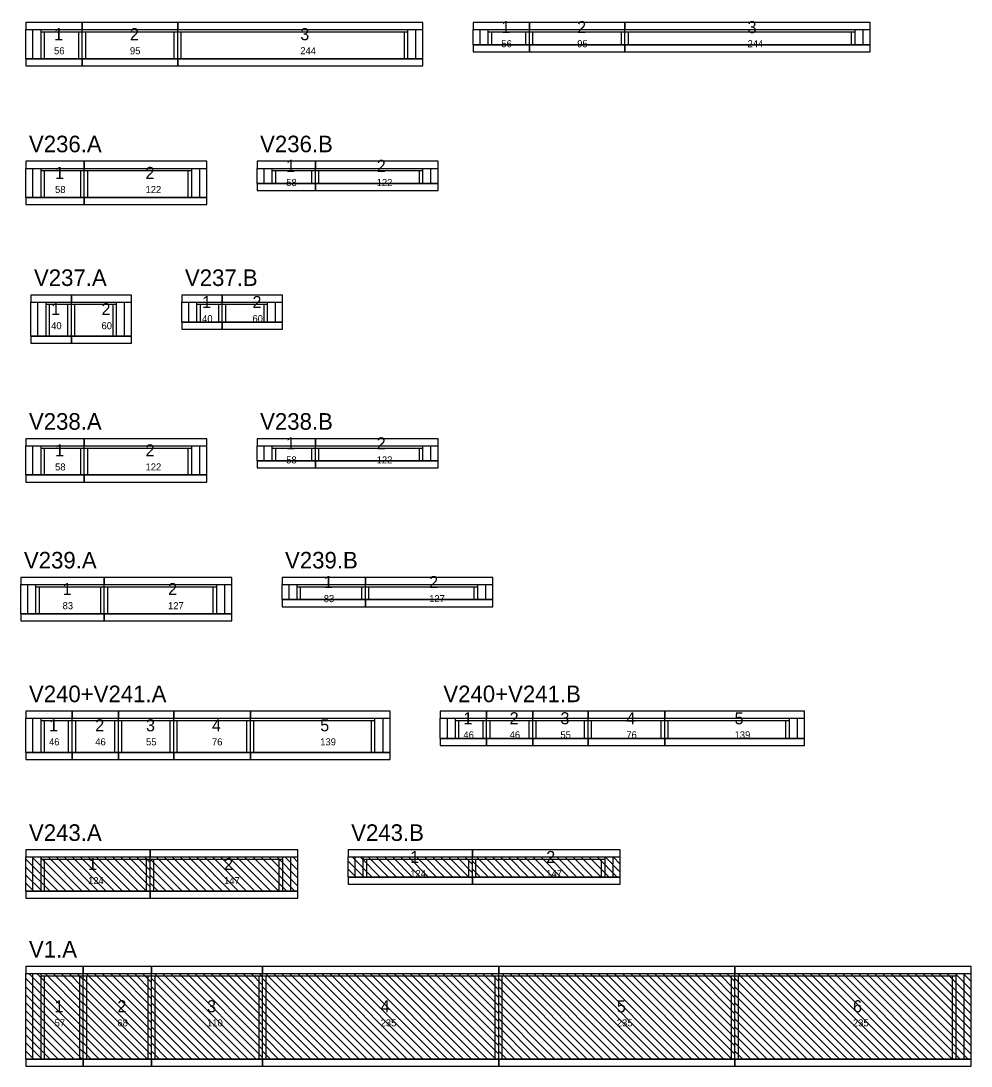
# Model space of a CAD drawing. Header units: metres. Extents: x -10 to 74425, y -2037 to 26.
# Drawn here: x 30900 to 31845, y -2024 to -984 of the extents above; entities that cross this region are included whole.
import ezdxf

# ---------------------------------------------------------------- set-up
doc = ezdxf.new("R2010")
doc.units = ezdxf.units.M
doc.layers.add('VIGAS', color=7, linetype='Continuous')

msp = doc.modelspace()

# ---------------------------------------------------------------- linework, layer by layer
at = {"layer": 'VIGAS'}
for p, q in [((30905, -993), (30961, -993)), ((30905, -1022), (30905, -993)), ((30912, -1022), (30912, -993)), ((30920, -1022), (30920, -993)), ((30920, -995.2), (30961, -995.2)), ((30923.5, -1022), (30923.5, -995.2)), ((30957.5, -1022), (30957.5, -995.2)), ((30961, -1022), (30961, -993)), ((30961, -1022), (30961, -993)), ((30961, -993), (31056, -993)), ((30961, -1022), (30961, -993)), ((30961, -1022), (30961, -993)), ((30961, -1022), (30961, -993)), ((30961, -995.2), (31056, -995.2)), ((30964.5, -1022), (30964.5, -995.2)), ((31052.5, -1022), (31052.5, -995.2)), ((31056, -1022), (31056, -993)), ((31056, -1022), (31056, -993)), ((31056, -993), (31300, -993)), ((31056, -1022), (31056, -993)), ((31056, -1022), (31056, -993)), ((31056, -1022), (31056, -993)), ((31056, -995.2), (31285, -995.2)), ((31059.5, -1022), (31059.5, -995.2)), ((31281.5, -1022), (31281.5, -995.2)), ((31285, -1022), (31285, -993)), ((31293, -1022), (31293, -993)), ((31300, -1022), (31300, -993)), ((31350, -993), (31406, -993)), ((31350, -1008), (31350, -993)), ((31357, -1008), (31357, -993)), ((31365, -1008), (31365, -993)), ((31365, -995.2), (31406, -995.2)), ((31368.5, -1008), (31368.5, -995.2)), ((31402.5, -1008), (31402.5, -995.2)), ((31406, -1008), (31406, -993)), ((31406, -1008), (31406, -993)), ((31406, -993), (31501, -993)), ((31406, -1008), (31406, -993)), ((31406, -1008), (31406, -993)), ((31406, -1008), (31406, -993)), ((31406, -995.2), (31501, -995.2)), ((31409.5, -1008), (31409.5, -995.2)), ((31497.5, -1008), (31497.5, -995.2)), ((31501, -1008), (31501, -993)), ((31501, -1008), (31501, -993)), ((31501, -993), (31745, -993)), ((31501, -1008), (31501, -993)), ((31501, -1008), (31501, -993)), ((31501, -1008), (31501, -993)), ((31501, -995.2), (31730, -995.2)), ((31504.5, -1008), (31504.5, -995.2)), ((31726.5, -1008), (31726.5, -995.2)), ((31730, -1008), (31730, -993)), ((31738, -1008), (31738, -993)), ((31745, -1008), (31745, -993)), ((31350, -1008), (31406, -1008)), ((31365, -1008), (31368.5, -1008)), ((31402.5, -1008), (31406, -1008)), ((31406, -1008), (31501, -1008)), ((31406, -1008), (31409.5, -1008)), ((31497.5, -1008), (31501, -1008)), ((31501, -1008), (31745, -1008)), ((31501, -1008), (31504.5, -1008)), ((31726.5, -1008), (31730, -1008)), ((30905, -1022), (30961, -1022)), ((30920, -1022), (30923.5, -1022)), ((30957.5, -1022), (30961, -1022)), ((30961, -1022), (31056, -1022)), ((30961, -1022), (30964.5, -1022)), ((31052.5, -1022), (31056, -1022)), ((31056, -1022), (31300, -1022)), ((31056, -1022), (31059.5, -1022)), ((31281.5, -1022), (31285, -1022)), ((30905, -1131), (30963, -1131)), ((30905, -1160), (30905, -1131)), ((30912, -1160), (30912, -1131)), ((30920, -1160), (30920, -1131)), ((30920, -1133.2), (30963, -1133.2)), ((30923.5, -1160), (30923.5, -1133.2)), ((30959.5, -1160), (30959.5, -1133.2)), ((30963, -1160), (30963, -1131)), ((30963, -1160), (30963, -1131)), ((30963, -1131), (31085, -1131)), ((30963, -1160), (30963, -1131)), ((30963, -1160), (30963, -1131)), ((30963, -1160), (30963, -1131)), ((30963, -1133.2), (31070, -1133.2)), ((30966.5, -1160), (30966.5, -1133.2)), ((31066.5, -1160), (31066.5, -1133.2)), ((31070, -1160), (31070, -1131)), ((31078, -1160), (31078, -1131)), ((31085, -1160), (31085, -1131)), ((31135, -1131), (31193, -1131)), ((31135, -1146), (31135, -1131)), ((31142, -1146), (31142, -1131)), ((31150, -1146), (31150, -1131)), ((31150, -1133.2), (31193, -1133.2)), ((31153.5, -1146), (31153.5, -1133.2)), ((31189.5, -1146), (31189.5, -1133.2)), ((31193, -1146), (31193, -1131)), ((31193, -1146), (31193, -1131)), ((31193, -1131), (31315, -1131)), ((31193, -1146), (31193, -1131)), ((31193, -1146), (31193, -1131)), ((31193, -1146), (31193, -1131)), ((31193, -1133.2), (31300, -1133.2)), ((31196.5, -1146), (31196.5, -1133.2)), ((31296.5, -1146), (31296.5, -1133.2)), ((31300, -1146), (31300, -1131)), ((31308, -1146), (31308, -1131)), ((31315, -1146), (31315, -1131)), ((31135, -1146), (31193, -1146)), ((31150, -1146), (31153.5, -1146)), ((31189.5, -1146), (31193, -1146)), ((31193, -1146), (31315, -1146)), ((31193, -1146), (31196.5, -1146)), ((31296.5, -1146), (31300, -1146)), ((30905, -1160), (30963, -1160)), ((30920, -1160), (30923.5, -1160)), ((30959.5, -1160), (30963, -1160)), ((30963, -1160), (31085, -1160)), ((30963, -1160), (30966.5, -1160)), ((31066.5, -1160), (31070, -1160)), ((30910, -1264), (30950.2, -1264)), ((30910, -1298), (30910, -1264)), ((30917, -1298), (30917, -1264)), ((30925, -1298), (30925, -1264)), ((30925, -1266.2), (30950.2, -1266.2)), ((30928.5, -1298), (30928.5, -1266.2)), ((30946.7, -1298), (30946.7, -1266.2)), ((30950.2, -1298), (30950.2, -1264)), ((30950.2, -1298), (30950.2, -1264)), ((30950.2, -1264), (31010.2, -1264)), ((30950.2, -1298), (30950.2, -1264)), ((30950.2, -1298), (30950.2, -1264)), ((30950.2, -1298), (30950.2, -1264)), ((30950.2, -1266.2), (30995.2, -1266.2)), ((30953.7, -1298), (30953.7, -1266.2)), ((30991.7, -1298), (30991.7, -1266.2)), ((30995.2, -1298), (30995.2, -1264)), ((31003.2, -1298), (31003.2, -1264)), ((31010.2, -1298), (31010.2, -1264)), ((31060.2, -1264), (31100.4, -1264)), ((31060.2, -1284), (31060.2, -1264)), ((31067.2, -1284), (31067.2, -1264)), ((31075.2, -1284), (31075.2, -1264)), ((31075.2, -1266.2), (31100.4, -1266.2)), ((31078.7, -1284), (31078.7, -1266.2)), ((31096.9, -1284), (31096.9, -1266.2)), ((31100.4, -1284), (31100.4, -1264)), ((31100.4, -1284), (31100.4, -1264)), ((31100.4, -1264), (31160.4, -1264)), ((31100.4, -1284), (31100.4, -1264)), ((31100.4, -1284), (31100.4, -1264)), ((31100.4, -1284), (31100.4, -1264)), ((31100.4, -1266.2), (31145.4, -1266.2)), ((31103.9, -1284), (31103.9, -1266.2)), ((31141.9, -1284), (31141.9, -1266.2)), ((31145.4, -1284), (31145.4, -1264)), ((31153.4, -1284), (31153.4, -1264)), ((31160.4, -1284), (31160.4, -1264)), ((31060.2, -1284), (31100.4, -1284)), ((31075.2, -1284), (31078.7, -1284)), ((31096.9, -1284), (31100.4, -1284)), ((31100.4, -1284), (31160.4, -1284)), ((31100.4, -1284), (31103.9, -1284)), ((31141.9, -1284), (31145.4, -1284)), ((30910, -1298), (30950.2, -1298)), ((30925, -1298), (30928.5, -1298)), ((30946.7, -1298), (30950.2, -1298)), ((30950.2, -1298), (31010.2, -1298)), ((30950.2, -1298), (30953.7, -1298)), ((30991.7, -1298), (30995.2, -1298)), ((30905, -1407), (30963, -1407)), ((30905, -1436), (30905, -1407)), ((30912, -1436), (30912, -1407)), ((30920, -1436), (30920, -1407)), ((30920, -1409.2), (30963, -1409.2)), ((30923.5, -1436), (30923.5, -1409.2)), ((30959.5, -1436), (30959.5, -1409.2)), ((30963, -1436), (30963, -1407)), ((30963, -1436), (30963, -1407)), ((30963, -1407), (31085, -1407)), ((30963, -1436), (30963, -1407)), ((30963, -1436), (30963, -1407)), ((30963, -1436), (30963, -1407)), ((30963, -1409.2), (31070, -1409.2)), ((30966.5, -1436), (30966.5, -1409.2)), ((31066.5, -1436), (31066.5, -1409.2)), ((31070, -1436), (31070, -1407)), ((31078, -1436), (31078, -1407)), ((31085, -1436), (31085, -1407)), ((31135, -1407), (31193, -1407)), ((31135, -1422), (31135, -1407)), ((31142, -1422), (31142, -1407)), ((31150, -1422), (31150, -1407)), ((31150, -1409.2), (31193, -1409.2)), ((31153.5, -1422), (31153.5, -1409.2)), ((31189.5, -1422), (31189.5, -1409.2)), ((31193, -1422), (31193, -1407)), ((31193, -1422), (31193, -1407)), ((31193, -1407), (31315, -1407)), ((31193, -1422), (31193, -1407)), ((31193, -1422), (31193, -1407)), ((31193, -1422), (31193, -1407)), ((31193, -1409.2), (31300, -1409.2)), ((31196.5, -1422), (31196.5, -1409.2)), ((31296.5, -1422), (31296.5, -1409.2)), ((31300, -1422), (31300, -1407)), ((31308, -1422), (31308, -1407)), ((31315, -1422), (31315, -1407)), ((31135, -1422), (31193, -1422)), ((31150, -1422), (31153.5, -1422)), ((31189.5, -1422), (31193, -1422)), ((31193, -1422), (31315, -1422)), ((31193, -1422), (31196.5, -1422)), ((31296.5, -1422), (31300, -1422)), ((30905, -1436), (30963, -1436)), ((30920, -1436), (30923.5, -1436)), ((30959.5, -1436), (30963, -1436)), ((30963, -1436), (31085, -1436)), ((30963, -1436), (30966.5, -1436)), ((31066.5, -1436), (31070, -1436)), ((30900, -1545), (30983, -1545)), ((30900, -1574), (30900, -1545)), ((30907, -1574), (30907, -1545)), ((30915, -1574), (30915, -1545)), ((30915, -1547.2), (30983, -1547.2)), ((30918.5, -1574), (30918.5, -1547.2)), ((30979.5, -1574), (30979.5, -1547.2)), ((30983, -1574), (30983, -1545)), ((30983, -1574), (30983, -1545)), ((30983, -1545), (31109.8, -1545)), ((30983, -1574), (30983, -1545)), ((30983, -1574), (30983, -1545)), ((30983, -1574), (30983, -1545)), ((30983, -1547.2), (31094.8, -1547.2)), ((30986.5, -1574), (30986.5, -1547.2)), ((31091.3, -1574), (31091.3, -1547.2)), ((31094.8, -1574), (31094.8, -1545)), ((31102.8, -1574), (31102.8, -1545)), ((31109.8, -1574), (31109.8, -1545)), ((31159.8, -1545), (31242.8, -1545)), ((31159.8, -1560), (31159.8, -1545)), ((31166.8, -1560), (31166.8, -1545)), ((31174.8, -1560), (31174.8, -1545)), ((31174.8, -1547.2), (31242.8, -1547.2)), ((31178.3, -1560), (31178.3, -1547.2)), ((31239.3, -1560), (31239.3, -1547.2)), ((31242.8, -1560), (31242.8, -1545)), ((31242.8, -1560), (31242.8, -1545)), ((31242.8, -1545), (31369.6, -1545)), ((31242.8, -1560), (31242.8, -1545)), ((31242.8, -1560), (31242.8, -1545)), ((31242.8, -1560), (31242.8, -1545)), ((31242.8, -1547.2), (31354.6, -1547.2)), ((31246.3, -1560), (31246.3, -1547.2)), ((31351.1, -1560), (31351.1, -1547.2)), ((31354.6, -1560), (31354.6, -1545)), ((31362.6, -1560), (31362.6, -1545)), ((31369.6, -1560), (31369.6, -1545)), ((31159.8, -1560), (31242.8, -1560)), ((31174.8, -1560), (31178.3, -1560)), ((31239.3, -1560), (31242.8, -1560)), ((31242.8, -1560), (31369.6, -1560)), ((31242.8, -1560), (31246.3, -1560)), ((31351.1, -1560), (31354.6, -1560)), ((30900, -1574), (30983, -1574)), ((30915, -1574), (30918.5, -1574)), ((30979.5, -1574), (30983, -1574)), ((30983, -1574), (31109.8, -1574)), ((30983, -1574), (30986.5, -1574)), ((31091.3, -1574), (31094.8, -1574)), ((30905, -1678), (30951, -1678)), ((30905, -1712), (30905, -1678)), ((30912, -1712), (30912, -1678)), ((30920, -1712), (30920, -1678)), ((30920, -1680.2), (30951, -1680.2)), ((30923.5, -1712), (30923.5, -1680.2)), ((30947.5, -1712), (30947.5, -1680.2)), ((30951, -1712), (30951, -1678)), ((30951, -1712), (30951, -1678)), ((30951, -1678), (30997, -1678)), ((30951, -1712), (30951, -1678)), ((30951, -1712), (30951, -1678)), ((30951, -1712), (30951, -1678)), ((30951, -1680.2), (30997, -1680.2)), ((30954.5, -1712), (30954.5, -1680.2)), ((30993.5, -1712), (30993.5, -1680.2)), ((30997, -1712), (30997, -1678)), ((30997, -1712), (30997, -1678)), ((30997, -1678), (31052, -1678)), ((30997, -1712), (30997, -1678)), ((30997, -1712), (30997, -1678)), ((30997, -1712), (30997, -1678)), ((30997, -1680.2), (31052, -1680.2)), ((31000.5, -1712), (31000.5, -1680.2)), ((31048.5, -1712), (31048.5, -1680.2)), ((31052, -1712), (31052, -1678)), ((31052, -1712), (31052, -1678)), ((31052, -1678), (31128.3, -1678)), ((31052, -1712), (31052, -1678)), ((31052, -1712), (31052, -1678)), ((31052, -1712), (31052, -1678)), ((31052, -1680.2), (31128.3, -1680.2)), ((31055.5, -1712), (31055.5, -1680.2)), ((31124.8, -1712), (31124.8, -1680.2)), ((31128.3, -1712), (31128.3, -1678)), ((31128.3, -1712), (31128.3, -1678)), ((31128.3, -1678), (31267.3, -1678)), ((31128.3, -1712), (31128.3, -1678)), ((31128.3, -1712), (31128.3, -1678)), ((31128.3, -1712), (31128.3, -1678)), ((31128.3, -1680.2), (31252.3, -1680.2)), ((31131.8, -1712), (31131.8, -1680.2)), ((31248.8, -1712), (31248.8, -1680.2)), ((31252.3, -1712), (31252.3, -1678)), ((31260.3, -1712), (31260.3, -1678)), ((31267.3, -1712), (31267.3, -1678)), ((31317.3, -1678), (31363.3, -1678)), ((31317.3, -1698), (31317.3, -1678)), ((31324.3, -1698), (31324.3, -1678)), ((31332.3, -1698), (31332.3, -1678)), ((31332.3, -1680.2), (31363.3, -1680.2)), ((31335.8, -1698), (31335.8, -1680.2)), ((31359.8, -1698), (31359.8, -1680.2)), ((31363.3, -1698), (31363.3, -1678)), ((31363.3, -1698), (31363.3, -1678)), ((31363.3, -1678), (31409.3, -1678)), ((31363.3, -1698), (31363.3, -1678)), ((31363.3, -1698), (31363.3, -1678)), ((31363.3, -1698), (31363.3, -1678)), ((31363.3, -1680.2), (31409.3, -1680.2)), ((31366.8, -1698), (31366.8, -1680.2)), ((31405.8, -1698), (31405.8, -1680.2)), ((31409.3, -1698), (31409.3, -1678)), ((31409.3, -1698), (31409.3, -1678)), ((31409.3, -1678), (31464.3, -1678)), ((31409.3, -1698), (31409.3, -1678)), ((31409.3, -1698), (31409.3, -1678)), ((31409.3, -1698), (31409.3, -1678)), ((31409.3, -1680.2), (31464.3, -1680.2)), ((31412.8, -1698), (31412.8, -1680.2)), ((31460.8, -1698), (31460.8, -1680.2)), ((31464.3, -1698), (31464.3, -1678)), ((31464.3, -1698), (31464.3, -1678)), ((31464.3, -1678), (31540.6, -1678)), ((31464.3, -1698), (31464.3, -1678)), ((31464.3, -1698), (31464.3, -1678)), ((31464.3, -1698), (31464.3, -1678)), ((31464.3, -1680.2), (31540.6, -1680.2)), ((31467.8, -1698), (31467.8, -1680.2)), ((31537.1, -1698), (31537.1, -1680.2)), ((31540.6, -1698), (31540.6, -1678)), ((31540.6, -1698), (31540.6, -1678)), ((31540.6, -1678), (31679.6, -1678)), ((31540.6, -1698), (31540.6, -1678)), ((31540.6, -1698), (31540.6, -1678)), ((31540.6, -1698), (31540.6, -1678)), ((31540.6, -1680.2), (31664.6, -1680.2)), ((31544.1, -1698), (31544.1, -1680.2)), ((31661.1, -1698), (31661.1, -1680.2)), ((31664.6, -1698), (31664.6, -1678)), ((31672.6, -1698), (31672.6, -1678)), ((31679.6, -1698), (31679.6, -1678)), ((31317.3, -1698), (31363.3, -1698)), ((31332.3, -1698), (31335.8, -1698)), ((31359.8, -1698), (31363.3, -1698)), ((31363.3, -1698), (31409.3, -1698)), ((31363.3, -1698), (31366.8, -1698)), ((31405.8, -1698), (31409.3, -1698)), ((31409.3, -1698), (31464.3, -1698)), ((31409.3, -1698), (31412.8, -1698)), ((31460.8, -1698), (31464.3, -1698)), ((31464.3, -1698), (31540.6, -1698)), ((31464.3, -1698), (31467.8, -1698)), ((31537.1, -1698), (31540.6, -1698)), ((31540.6, -1698), (31679.6, -1698)), ((31540.6, -1698), (31544.1, -1698)), ((31661.1, -1698), (31664.6, -1698)), ((30905, -1712), (30951, -1712)), ((30920, -1712), (30923.5, -1712)), ((30947.5, -1712), (30951, -1712)), ((30951, -1712), (30997, -1712)), ((30951, -1712), (30954.5, -1712)), ((30993.5, -1712), (30997, -1712)), ((30997, -1712), (31052, -1712)), ((30997, -1712), (31000.5, -1712)), ((31048.5, -1712), (31052, -1712)), ((31052, -1712), (31128.3, -1712)), ((31052, -1712), (31055.5, -1712)), ((31124.8, -1712), (31128.3, -1712)), ((31128.3, -1712), (31267.3, -1712)), ((31128.3, -1712), (31131.8, -1712)), ((31248.8, -1712), (31252.3, -1712)), ((30905, -1816), (31028.6, -1816)), ((30905, -1850), (30905, -1816)), ((30937, -1850), (30905, -1818)), ((30945, -1850), (30911, -1816)), ((30912, -1850), (30912, -1816)), ((30953, -1850), (30919, -1816)), ((30920, -1850), (30920, -1816)), ((30920, -1818.2), (31028.6, -1818.2)), ((30923.5, -1850), (30923.5, -1818.2)), ((30961, -1850), (30927, -1816)), ((30969, -1850), (30935, -1816)), ((30977, -1850), (30943, -1816)), ((30985, -1850), (30951, -1816)), ((30993, -1850), (30959, -1816)), ((31001, -1850), (30967, -1816)), ((31009, -1850), (30975, -1816)), ((31017, -1850), (30983, -1816)), ((31025, -1850), (30991, -1816)), ((31028.6, -1845.6), (30999, -1816)), ((31028.6, -1837.6), (31007, -1816)), ((31028.6, -1829.6), (31015, -1816)), ((31028.6, -1821.6), (31023, -1816)), ((31025.1, -1850), (31025.1, -1818.2)), ((31028.6, -1850), (31028.6, -1816)), ((31028.6, -1850), (31028.6, -1816)), ((31028.6, -1816), (31175.6, -1816)), ((31028.6, -1850), (31028.6, -1816)), ((31028.6, -1850), (31028.6, -1816)), ((31028.6, -1850), (31028.6, -1816)), ((31060.6, -1850), (31028.6, -1818)), ((31028.6, -1818.2), (31160.6, -1818.2)), ((31032.1, -1850), (31032.1, -1818.2)), ((31068.6, -1850), (31034.6, -1816)), ((31076.6, -1850), (31042.6, -1816)), ((31084.6, -1850), (31050.6, -1816)), ((31092.6, -1850), (31058.6, -1816)), ((31100.6, -1850), (31066.6, -1816)), ((31108.6, -1850), (31074.6, -1816)), ((31116.6, -1850), (31082.6, -1816)), ((31124.6, -1850), (31090.6, -1816)), ((31132.6, -1850), (31098.6, -1816)), ((31140.6, -1850), (31106.6, -1816)), ((31148.6, -1850), (31114.6, -1816)), ((31156.6, -1850), (31122.6, -1816)), ((31164.6, -1850), (31130.6, -1816)), ((31172.6, -1850), (31138.6, -1816)), ((31175.6, -1845), (31146.6, -1816)), ((31175.6, -1837), (31154.6, -1816)), ((31157.1, -1850), (31157.1, -1818.2)), ((31160.6, -1850), (31160.6, -1816)), ((31175.6, -1829), (31162.6, -1816)), ((31168.6, -1850), (31168.6, -1816)), ((31175.6, -1821), (31170.6, -1816)), ((31175.6, -1850), (31175.6, -1816)), ((31225.6, -1816), (31349.2, -1816)), ((31225.6, -1836), (31225.6, -1816)), ((31249.6, -1836), (31229.6, -1816)), ((31232.6, -1836), (31232.6, -1816)), ((31257.6, -1836), (31237.6, -1816)), ((31240.6, -1836), (31240.6, -1816)), ((31240.6, -1818.2), (31349.2, -1818.2)), ((31244.1, -1836), (31244.1, -1818.2)), ((31265.6, -1836), (31245.6, -1816)), ((31273.6, -1836), (31253.6, -1816)), ((31281.6, -1836), (31261.6, -1816)), ((31289.6, -1836), (31269.6, -1816)), ((31297.6, -1836), (31277.6, -1816)), ((31305.6, -1836), (31285.6, -1816)), ((31313.6, -1836), (31293.6, -1816)), ((31321.6, -1836), (31301.6, -1816)), ((31329.6, -1836), (31309.6, -1816)), ((31337.6, -1836), (31317.6, -1816)), ((31345.6, -1836), (31325.6, -1816)), ((31349.2, -1831.6), (31333.6, -1816)), ((31349.2, -1823.6), (31341.6, -1816)), ((31345.7, -1836), (31345.7, -1818.2)), ((31349.2, -1836), (31349.2, -1816)), ((31349.2, -1836), (31349.2, -1816)), ((31349.2, -1816), (31496.2, -1816)), ((31349.2, -1836), (31349.2, -1816)), ((31349.2, -1836), (31349.2, -1816)), ((31349.2, -1836), (31349.2, -1816)), ((31349.2, -1818.2), (31481.2, -1818.2)), ((31352.7, -1836), (31352.7, -1818.2)), ((31373.2, -1836), (31353.2, -1816)), ((31381.2, -1836), (31361.2, -1816)), ((31389.2, -1836), (31369.2, -1816)), ((31397.2, -1836), (31377.2, -1816)), ((31405.2, -1836), (31385.2, -1816)), ((31413.2, -1836), (31393.2, -1816)), ((31421.2, -1836), (31401.2, -1816)), ((31429.2, -1836), (31409.2, -1816)), ((31437.2, -1836), (31417.2, -1816)), ((31445.2, -1836), (31425.2, -1816)), ((31453.2, -1836), (31433.2, -1816)), ((31461.2, -1836), (31441.2, -1816)), ((31469.2, -1836), (31449.2, -1816)), ((31477.2, -1836), (31457.2, -1816)), ((31485.2, -1836), (31465.2, -1816)), ((31493.2, -1836), (31473.2, -1816)), ((31477.7, -1836), (31477.7, -1818.2)), ((31481.2, -1836), (31481.2, -1816)), ((31496.2, -1831), (31481.2, -1816)), ((31489.2, -1836), (31489.2, -1816)), ((31496.2, -1823), (31489.2, -1816)), ((31496.2, -1836), (31496.2, -1816)), ((30929, -1850), (30905, -1826)), ((31052.6, -1850), (31028.6, -1826)), ((31241.6, -1836), (31225.6, -1820)), ((31233.6, -1836), (31225.6, -1828)), ((31365.2, -1836), (31349.2, -1820)), ((31357.2, -1836), (31349.2, -1828)), ((30921, -1850), (30905, -1834)), ((31044.6, -1850), (31028.6, -1834)), ((31225.6, -1836), (31349.2, -1836)), ((31225.6, -1836), (31225.6, -1836)), ((31240.6, -1836), (31244.1, -1836)), ((31345.7, -1836), (31349.2, -1836)), ((31349.2, -1836), (31496.2, -1836)), ((31349.2, -1836), (31352.7, -1836)), ((31349.2, -1836), (31349.2, -1836)), ((31477.7, -1836), (31481.2, -1836)), ((30913, -1850), (30905, -1842)), ((30905, -1850), (31028.6, -1850)), ((30905, -1850), (30905, -1850)), ((30920, -1850), (30923.5, -1850)), ((31025.1, -1850), (31028.6, -1850)), ((31036.6, -1850), (31028.6, -1842)), ((31028.6, -1850), (31175.6, -1850)), ((31028.6, -1850), (31032.1, -1850)), ((31028.6, -1850), (31028.6, -1850)), ((31157.1, -1850), (31160.6, -1850)), ((30905, -1932), (30962, -1932)), ((30905, -2017), (30905, -1932)), ((30962, -1986), (30908, -1932)), ((30912, -2017), (30912, -1932)), ((30962, -1978), (30916, -1932)), ((30920, -2017), (30920, -1932)), ((30962, -1970), (30924, -1932)), ((30962, -1962), (30932, -1932)), ((30962, -1954), (30940, -1932)), ((30962, -1946), (30948, -1932)), ((30962, -1938), (30956, -1932)), ((30962, -2017), (30962, -1932)), ((30962, -2017), (30962, -1932)), ((30962, -1932), (31030, -1932)), ((30962, -2017), (30962, -1932)), ((30962, -2017), (30962, -1932)), ((30962, -2017), (30962, -1932)), ((31030, -1997), (30965, -1932)), ((31030, -1989), (30973, -1932)), ((31030, -1981), (30981, -1932)), ((31030, -1973), (30989, -1932)), ((31030, -1965), (30997, -1932)), ((31030, -1957), (31005, -1932)), ((31030, -1949), (31013, -1932)), ((31030, -1941), (31021, -1932)), ((31030, -1933), (31029, -1932)), ((31030, -2017), (31030, -1932)), ((31030, -2017), (31030, -1932)), ((31030, -1932), (31140.4, -1932)), ((31030, -2017), (31030, -1932)), ((31030, -2017), (31030, -1932)), ((31030, -2017), (31030, -1932)), ((31118, -2017), (31033, -1932)), ((31126, -2017), (31041, -1932)), ((31134, -2017), (31049, -1932)), ((31140.4, -2015.4), (31057, -1932)), ((31140.4, -2007.4), (31065, -1932)), ((31140.4, -1999.4), (31073, -1932)), ((31140.4, -1991.4), (31081, -1932)), ((31140.4, -1983.4), (31089, -1932)), ((31140.4, -1975.4), (31097, -1932)), ((31140.4, -1967.4), (31105, -1932)), ((31140.4, -1959.4), (31113, -1932)), ((31140.4, -1951.4), (31121, -1932)), ((31140.4, -1943.4), (31129, -1932)), ((31140.4, -1935.4), (31137, -1932)), ((31140.4, -2017), (31140.4, -1932)), ((31140.4, -2017), (31140.4, -1932)), ((31140.4, -1932), (31375.4, -1932)), ((31140.4, -2017), (31140.4, -1932)), ((31140.4, -2017), (31140.4, -1932)), ((31140.4, -2017), (31140.4, -1932)), ((31228.4, -2017), (31143.4, -1932)), ((31236.4, -2017), (31151.4, -1932)), ((31244.4, -2017), (31159.4, -1932)), ((31252.4, -2017), (31167.4, -1932)), ((31260.4, -2017), (31175.4, -1932)), ((31268.4, -2017), (31183.4, -1932)), ((31276.4, -2017), (31191.4, -1932)), ((31284.4, -2017), (31199.4, -1932)), ((31292.4, -2017), (31207.4, -1932)), ((31300.4, -2017), (31215.4, -1932)), ((31308.4, -2017), (31223.4, -1932)), ((31316.4, -2017), (31231.4, -1932)), ((31324.4, -2017), (31239.4, -1932)), ((31332.4, -2017), (31247.4, -1932)), ((31340.4, -2017), (31255.4, -1932)), ((31348.4, -2017), (31263.4, -1932)), ((31356.4, -2017), (31271.4, -1932)), ((31364.4, -2017), (31279.4, -1932)), ((31372.4, -2017), (31287.4, -1932)), ((31375.4, -2012), (31295.4, -1932)), ((31375.4, -2004), (31303.4, -1932)), ((31375.4, -1996), (31311.4, -1932)), ((31375.4, -1988), (31319.4, -1932)), ((31375.4, -1980), (31327.4, -1932)), ((31375.4, -1972), (31335.4, -1932)), ((31375.4, -1964), (31343.4, -1932)), ((31375.4, -1956), (31351.4, -1932)), ((31375.4, -1948), (31359.4, -1932)), ((31375.4, -1940), (31367.4, -1932)), ((31375.4, -2017), (31375.4, -1932)), ((31375.4, -2017), (31375.4, -1932)), ((31375.4, -1932), (31610.4, -1932)), ((31375.4, -2017), (31375.4, -1932)), ((31375.4, -2017), (31375.4, -1932)), ((31375.4, -2017), (31375.4, -1932)), ((31375.4, -1932), (31375.4, -1932)), ((31463.4, -2017), (31378.4, -1932)), ((31471.4, -2017), (31386.4, -1932)), ((31479.4, -2017), (31394.4, -1932)), ((31487.4, -2017), (31402.4, -1932)), ((31495.4, -2017), (31410.4, -1932)), ((31503.4, -2017), (31418.4, -1932)), ((31511.4, -2017), (31426.4, -1932)), ((31519.4, -2017), (31434.4, -1932)), ((31527.4, -2017), (31442.4, -1932)), ((31535.4, -2017), (31450.4, -1932)), ((31543.4, -2017), (31458.4, -1932)), ((31551.4, -2017), (31466.4, -1932)), ((31559.4, -2017), (31474.4, -1932)), ((31567.4, -2017), (31482.4, -1932)), ((31575.4, -2017), (31490.4, -1932)), ((31583.4, -2017), (31498.4, -1932)), ((31591.4, -2017), (31506.4, -1932)), ((31599.4, -2017), (31514.4, -1932)), ((31607.4, -2017), (31522.4, -1932)), ((31610.4, -2012), (31530.4, -1932)), ((31610.4, -2004), (31538.4, -1932)), ((31610.4, -1996), (31546.4, -1932)), ((31610.4, -1988), (31554.4, -1932)), ((31610.4, -1980), (31562.4, -1932)), ((31610.4, -1972), (31570.4, -1932)), ((31610.4, -1964), (31578.4, -1932)), ((31610.4, -1956), (31586.4, -1932)), ((31610.4, -1948), (31594.4, -1932)), ((31610.4, -1940), (31602.4, -1932)), ((31610.4, -2017), (31610.4, -1932)), ((31610.4, -2017), (31610.4, -1932)), ((31610.4, -1932), (31845.4, -1932)), ((31610.4, -2017), (31610.4, -1932)), ((31610.4, -2017), (31610.4, -1932)), ((31610.4, -2017), (31610.4, -1932)), ((31610.4, -1932), (31610.4, -1932)), ((31698.4, -2017), (31613.4, -1932)), ((31706.4, -2017), (31621.4, -1932)), ((31714.4, -2017), (31629.4, -1932)), ((31722.4, -2017), (31637.4, -1932)), ((31730.4, -2017), (31645.4, -1932)), ((31738.4, -2017), (31653.4, -1932)), ((31746.4, -2017), (31661.4, -1932)), ((31754.4, -2017), (31669.4, -1932)), ((31762.4, -2017), (31677.4, -1932)), ((31770.4, -2017), (31685.4, -1932)), ((31778.4, -2017), (31693.4, -1932)), ((31786.4, -2017), (31701.4, -1932)), ((31794.4, -2017), (31709.4, -1932)), ((31802.4, -2017), (31717.4, -1932)), ((31810.4, -2017), (31725.4, -1932)), ((31818.4, -2017), (31733.4, -1932)), ((31826.4, -2017), (31741.4, -1932)), ((31834.4, -2017), (31749.4, -1932)), ((31842.4, -2017), (31757.4, -1932)), ((31845.4, -2012), (31765.4, -1932)), ((31845.4, -2004), (31773.4, -1932)), ((31845.4, -1996), (31781.4, -1932)), ((31845.4, -1988), (31789.4, -1932)), ((31845.4, -1980), (31797.4, -1932)), ((31845.4, -1972), (31805.4, -1932)), ((31845.4, -1964), (31813.4, -1932)), ((31845.4, -1956), (31821.4, -1932)), ((31845.4, -1948), (31829.4, -1932)), ((31830.4, -2017), (31830.4, -1932)), ((31845.4, -1940), (31837.4, -1932)), ((31838.4, -2017), (31838.4, -1932)), ((31845.4, -2017), (31845.4, -1932)), ((31845.4, -1932), (31845.4, -1932)), ((30962, -1994), (30905, -1937)), ((30920, -1934.2), (30962, -1934.2)), ((30923.5, -2017), (30923.5, -1934.2)), ((30958.5, -2017), (30958.5, -1934.2)), ((30962, -1934.2), (31030, -1934.2)), ((31030, -2005), (30962, -1937)), ((30965.5, -2017), (30965.5, -1934.2)), ((31026.5, -2017), (31026.5, -1934.2)), ((31030, -1934.2), (31140.4, -1934.2)), ((31110, -2017), (31030, -1937)), ((31033.5, -2017), (31033.5, -1934.2)), ((31136.9, -2017), (31136.9, -1934.2)), ((31140.4, -1934.2), (31375.4, -1934.2)), ((31220.4, -2017), (31140.4, -1937)), ((31143.9, -2017), (31143.9, -1934.2)), ((31371.9, -2017), (31371.9, -1934.2)), ((31375.4, -1934.2), (31610.4, -1934.2)), ((31455.4, -2017), (31375.4, -1937)), ((31378.9, -2017), (31378.9, -1934.2)), ((31606.9, -2017), (31606.9, -1934.2)), ((31610.4, -1934.2), (31830.4, -1934.2)), ((31690.4, -2017), (31610.4, -1937)), ((31613.9, -2017), (31613.9, -1934.2)), ((31826.9, -2017), (31826.9, -1934.2)), ((30962, -2002), (30905, -1945)), ((30962, -2010), (30905, -1953)), ((31030, -2013), (30962, -1945)), ((31026, -2017), (30962, -1953)), ((31102, -2017), (31030, -1945)), ((31094, -2017), (31030, -1953)), ((31212.4, -2017), (31140.4, -1945)), ((31204.4, -2017), (31140.4, -1953)), ((31447.4, -2017), (31375.4, -1945)), ((31439.4, -2017), (31375.4, -1953)), ((31682.4, -2017), (31610.4, -1945)), ((31674.4, -2017), (31610.4, -1953)), ((30961, -2017), (30905, -1961)), ((31018, -2017), (30962, -1961)), ((31086, -2017), (31030, -1961)), ((31196.4, -2017), (31140.4, -1961)), ((31431.4, -2017), (31375.4, -1961)), ((31666.4, -2017), (31610.4, -1961)), ((30953, -2017), (30905, -1969)), ((31010, -2017), (30962, -1969)), ((31078, -2017), (31030, -1969)), ((31188.4, -2017), (31140.4, -1969)), ((31423.4, -2017), (31375.4, -1969)), ((31658.4, -2017), (31610.4, -1969)), ((30945, -2017), (30905, -1977)), ((30937, -2017), (30905, -1985)), ((31002, -2017), (30962, -1977)), ((30994, -2017), (30962, -1985)), ((31070, -2017), (31030, -1977)), ((31062, -2017), (31030, -1985)), ((31180.4, -2017), (31140.4, -1977)), ((31172.4, -2017), (31140.4, -1985)), ((31415.4, -2017), (31375.4, -1977)), ((31407.4, -2017), (31375.4, -1985)), ((31650.4, -2017), (31610.4, -1977)), ((31642.4, -2017), (31610.4, -1985)), ((30929, -2017), (30905, -1993)), ((30986, -2017), (30962, -1993)), ((31054, -2017), (31030, -1993)), ((31164.4, -2017), (31140.4, -1993)), ((31399.4, -2017), (31375.4, -1993)), ((31634.4, -2017), (31610.4, -1993)), ((30921, -2017), (30905, -2001)), ((30978, -2017), (30962, -2001)), ((31046, -2017), (31030, -2001)), ((31156.4, -2017), (31140.4, -2001)), ((31391.4, -2017), (31375.4, -2001)), ((31626.4, -2017), (31610.4, -2001)), ((30913, -2017), (30905, -2009)), ((30970, -2017), (30962, -2009)), ((31038, -2017), (31030, -2009)), ((31148.4, -2017), (31140.4, -2009)), ((31383.4, -2017), (31375.4, -2009)), ((31618.4, -2017), (31610.4, -2009)), ((30905, -2017), (30962, -2017)), ((30905, -2017), (30905, -2017)), ((30920, -2017), (30923.5, -2017)), ((30958.5, -2017), (30962, -2017)), ((30962, -2017), (31030, -2017)), ((30962, -2017), (30965.5, -2017)), ((30962, -2017), (30962, -2017)), ((31026.5, -2017), (31030, -2017)), ((31030, -2017), (31140.4, -2017)), ((31030, -2017), (31033.5, -2017)), ((31030, -2017), (31030, -2017)), ((31136.9, -2017), (31140.4, -2017)), ((31140.4, -2017), (31375.4, -2017)), ((31140.4, -2017), (31143.9, -2017)), ((31140.4, -2017), (31140.4, -2017)), ((31371.9, -2017), (31375.4, -2017)), ((31375.4, -2017), (31610.4, -2017)), ((31375.4, -2017), (31378.9, -2017)), ((31375.4, -2017), (31375.4, -2017)), ((31606.9, -2017), (31610.4, -2017)), ((31610.4, -2017), (31845.4, -2017)), ((31610.4, -2017), (31613.9, -2017)), ((31610.4, -2017), (31610.4, -2017)), ((31826.9, -2017), (31830.4, -2017))]:
    msp.add_line(p, q, dxfattribs=at)
for points in [[(30905, -993), (30961, -993), (30961, -986), (30905, -986)], [(30961, -993), (31056, -993), (31056, -986), (30961, -986)], [(31056, -993), (31300, -993), (31300, -986), (31056, -986)], [(31350, -993), (31406, -993), (31406, -986), (31350, -986)], [(31406, -993), (31501, -993), (31501, -986), (31406, -986)], [(31501, -993), (31745, -993), (31745, -986), (31501, -986)], [(31350, -1015), (31406, -1015), (31406, -1008), (31350, -1008)], [(31406, -1015), (31501, -1015), (31501, -1008), (31406, -1008)], [(31501, -1015), (31745, -1015), (31745, -1008), (31501, -1008)], [(30905, -1029), (30961, -1029), (30961, -1022), (30905, -1022)], [(30961, -1029), (31056, -1029), (31056, -1022), (30961, -1022)], [(31056, -1029), (31300, -1029), (31300, -1022), (31056, -1022)], [(30905, -1131), (30963, -1131), (30963, -1124), (30905, -1124)], [(30963, -1131), (31085, -1131), (31085, -1124), (30963, -1124)], [(31135, -1131), (31193, -1131), (31193, -1124), (31135, -1124)], [(31193, -1131), (31315, -1131), (31315, -1124), (31193, -1124)], [(31135, -1153), (31193, -1153), (31193, -1146), (31135, -1146)], [(31193, -1153), (31315, -1153), (31315, -1146), (31193, -1146)], [(30905, -1167), (30963, -1167), (30963, -1160), (30905, -1160)], [(30963, -1167), (31085, -1167), (31085, -1160), (30963, -1160)], [(30910, -1264), (30950.2, -1264), (30950.2, -1257), (30910, -1257)], [(30950.2, -1264), (31010.2, -1264), (31010.2, -1257), (30950.2, -1257)], [(31060.2, -1264), (31100.4, -1264), (31100.4, -1257), (31060.2, -1257)], [(31100.4, -1264), (31160.4, -1264), (31160.4, -1257), (31100.4, -1257)], [(31060.2, -1291), (31100.4, -1291), (31100.4, -1284), (31060.2, -1284)], [(31100.4, -1291), (31160.4, -1291), (31160.4, -1284), (31100.4, -1284)], [(30910, -1305), (30950.2, -1305), (30950.2, -1298), (30910, -1298)], [(30950.2, -1305), (31010.2, -1305), (31010.2, -1298), (30950.2, -1298)], [(30905, -1407), (30963, -1407), (30963, -1400), (30905, -1400)], [(30963, -1407), (31085, -1407), (31085, -1400), (30963, -1400)], [(31135, -1407), (31193, -1407), (31193, -1400), (31135, -1400)], [(31193, -1407), (31315, -1407), (31315, -1400), (31193, -1400)], [(31135, -1429), (31193, -1429), (31193, -1422), (31135, -1422)], [(31193, -1429), (31315, -1429), (31315, -1422), (31193, -1422)], [(30905, -1443), (30963, -1443), (30963, -1436), (30905, -1436)], [(30963, -1443), (31085, -1443), (31085, -1436), (30963, -1436)], [(30900, -1545), (30983, -1545), (30983, -1538), (30900, -1538)], [(30983, -1545), (31109.8, -1545), (31109.8, -1538), (30983, -1538)], [(31159.8, -1545), (31242.8, -1545), (31242.8, -1538), (31159.8, -1538)], [(31242.8, -1545), (31369.6, -1545), (31369.6, -1538), (31242.8, -1538)], [(31159.8, -1567), (31242.8, -1567), (31242.8, -1560), (31159.8, -1560)], [(31242.8, -1567), (31369.6, -1567), (31369.6, -1560), (31242.8, -1560)], [(30900, -1581), (30983, -1581), (30983, -1574), (30900, -1574)], [(30983, -1581), (31109.8, -1581), (31109.8, -1574), (30983, -1574)], [(30905, -1678), (30951, -1678), (30951, -1671), (30905, -1671)], [(30951, -1678), (30997, -1678), (30997, -1671), (30951, -1671)], [(30997, -1678), (31052, -1678), (31052, -1671), (30997, -1671)], [(31052, -1678), (31128.3, -1678), (31128.3, -1671), (31052, -1671)], [(31128.3, -1678), (31267.3, -1678), (31267.3, -1671), (31128.3, -1671)], [(31317.3, -1678), (31363.3, -1678), (31363.3, -1671), (31317.3, -1671)], [(31363.3, -1678), (31409.3, -1678), (31409.3, -1671), (31363.3, -1671)], [(31409.3, -1678), (31464.3, -1678), (31464.3, -1671), (31409.3, -1671)], [(31464.3, -1678), (31540.6, -1678), (31540.6, -1671), (31464.3, -1671)], [(31540.6, -1678), (31679.6, -1678), (31679.6, -1671), (31540.6, -1671)], [(31317.3, -1705), (31363.3, -1705), (31363.3, -1698), (31317.3, -1698)], [(31363.3, -1705), (31409.3, -1705), (31409.3, -1698), (31363.3, -1698)], [(31409.3, -1705), (31464.3, -1705), (31464.3, -1698), (31409.3, -1698)], [(31464.3, -1705), (31540.6, -1705), (31540.6, -1698), (31464.3, -1698)], [(31540.6, -1705), (31679.6, -1705), (31679.6, -1698), (31540.6, -1698)], [(30905, -1719), (30951, -1719), (30951, -1712), (30905, -1712)], [(30951, -1719), (30997, -1719), (30997, -1712), (30951, -1712)], [(30997, -1719), (31052, -1719), (31052, -1712), (30997, -1712)], [(31052, -1719), (31128.3, -1719), (31128.3, -1712), (31052, -1712)], [(31128.3, -1719), (31267.3, -1719), (31267.3, -1712), (31128.3, -1712)], [(30905, -1816), (31028.6, -1816), (31028.6, -1809), (30905, -1809)], [(31028.6, -1816), (31175.6, -1816), (31175.6, -1809), (31028.6, -1809)], [(31225.6, -1816), (31349.2, -1816), (31349.2, -1809), (31225.6, -1809)], [(31349.2, -1816), (31496.2, -1816), (31496.2, -1809), (31349.2, -1809)], [(31225.6, -1843), (31349.2, -1843), (31349.2, -1836), (31225.6, -1836)], [(31349.2, -1843), (31496.2, -1843), (31496.2, -1836), (31349.2, -1836)], [(30905, -1857), (31028.6, -1857), (31028.6, -1850), (30905, -1850)], [(31028.6, -1857), (31175.6, -1857), (31175.6, -1850), (31028.6, -1850)], [(30905, -1932), (30962, -1932), (30962, -1925), (30905, -1925)], [(30962, -1932), (31030, -1932), (31030, -1925), (30962, -1925)], [(31030, -1932), (31140.4, -1932), (31140.4, -1925), (31030, -1925)], [(31140.4, -1932), (31375.4, -1932), (31375.4, -1925), (31140.4, -1925)], [(31375.4, -1932), (31610.4, -1932), (31610.4, -1925), (31375.4, -1925)], [(31610.4, -1932), (31845.4, -1932), (31845.4, -1925), (31610.4, -1925)], [(30905, -2024), (30962, -2024), (30962, -2017), (30905, -2017)], [(30962, -2024), (31030, -2024), (31030, -2017), (30962, -2017)], [(31030, -2024), (31140.4, -2024), (31140.4, -2017), (31030, -2017)], [(31140.4, -2024), (31375.4, -2024), (31375.4, -2017), (31140.4, -2017)], [(31375.4, -2024), (31610.4, -2024), (31610.4, -2017), (31375.4, -2017)], [(31610.4, -2024), (31845.4, -2024), (31845.4, -2017), (31610.4, -2017)]]:
    msp.add_lwpolyline(points, close=True, dxfattribs=at)

# ---------------------------------------------------------------- texts
for s, height, p in [('1', 12, (31378, -996.5)), ('2', 12, (31453.5, -996.5)), ('3', 12, (31623, -996.5)), ('1', 12, (30933, -1003.5)), ('2', 12, (31008.5, -1003.5)), ('3', 12, (31178, -1003.5)), ('56', 7, (31378, -1010.5)), ('95', 7, (31453.5, -1010.5)), ('244', 7, (31623, -1010.5)), ('56', 7, (30933, -1017.5)), ('95', 7, (31008.5, -1017.5)), ('244', 7, (31178, -1017.5)), ('V236.A', 16.5, (30908, -1115)), ('V236.B', 16.5, (31138, -1115)), ('1', 12, (31164, -1134.5)), ('2', 12, (31254, -1134.5)), ('1', 12, (30934, -1141.5)), ('2', 12, (31024, -1141.5)), ('58', 7, (31164, -1148.5)), ('122', 7, (31254, -1148.5)), ('58', 7, (30934, -1155.5)), ('122', 7, (31024, -1155.5)), ('V237.A', 16.5, (30913, -1248)), ('V237.B', 16.5, (31063.2, -1248)), ('1', 12, (31080.3, -1270)), ('2', 12, (31130.4, -1270)), ('1', 12, (30930.1, -1277)), ('2', 12, (30980.2, -1277)), ('40', 7, (31080.3, -1284)), ('60', 7, (31130.4, -1284)), ('40', 7, (30930.1, -1291)), ('60', 7, (30980.2, -1291)), ('V238.A', 16.5, (30908, -1391)), ('V238.B', 16.5, (31138, -1391)), ('1', 12, (31164, -1410.5)), ('2', 12, (31254, -1410.5)), ('1', 12, (30934, -1417.5)), ('2', 12, (31024, -1417.5)), ('58', 7, (31164, -1424.5)), ('122', 7, (31254, -1424.5)), ('58', 7, (30934, -1431.5)), ('122', 7, (31024, -1431.5)), ('V239.A', 16.5, (30903, -1529)), ('V239.B', 16.5, (31162.8, -1529)), ('1', 12, (31201.3, -1548.5)), ('2', 12, (31306.2, -1548.5)), ('1', 12, (30941.5, -1555.5)), ('2', 12, (31046.4, -1555.5)), ('83', 7, (31201.3, -1562.5)), ('127', 7, (31306.2, -1562.5)), ('83', 7, (30941.5, -1569.5)), ('127', 7, (31046.4, -1569.5)), ('V240+V241.A', 16.5, (30908, -1662)), ('V240+V241.B', 16.5, (31320.3, -1662)), ('1', 12, (31340.3, -1684)), ('2', 12, (31386.3, -1684)), ('3', 12, (31436.8, -1684)), ('4', 12, (31502.4, -1684)), ('5', 12, (31610.1, -1684)), ('1', 12, (30928, -1691)), ('2', 12, (30974, -1691)), ('3', 12, (31024.5, -1691)), ('4', 12, (31090.1, -1691)), ('5', 12, (31197.8, -1691)), ('46', 7, (31340.3, -1698)), ('46', 7, (31386.3, -1698)), ('55', 7, (31436.8, -1698)), ('76', 7, (31502.4, -1698)), ('139', 7, (31610.1, -1698)), ('46', 7, (30928, -1705)), ('46', 7, (30974, -1705)), ('55', 7, (31024.5, -1705)), ('76', 7, (31090.1, -1705)), ('139', 7, (31197.8, -1705)), ('V243.A', 16.5, (30908, -1800)), ('V243.B', 16.5, (31228.6, -1800)), ('1', 12, (30966.8, -1829)), ('2', 12, (31102.1, -1829)), ('1', 12, (31287.4, -1822)), ('2', 12, (31422.7, -1822)), ('124', 7, (31287.4, -1836)), ('147', 7, (31422.7, -1836)), ('124', 7, (30966.8, -1843)), ('147', 7, (31102.1, -1843)), ('V1.A', 16.5, (30908, -1916)), ('1', 12, (30933.5, -1970.5)), ('2', 12, (30996, -1970.5)), ('3', 12, (31085.2, -1970.5)), ('4', 12, (31257.9, -1970.5)), ('5', 12, (31492.9, -1970.5)), ('6', 12, (31727.9, -1970.5)), ('57', 7, (30933.5, -1984.5)), ('68', 7, (30996, -1984.5)), ('110', 7, (31085.2, -1984.5)), ('235', 7, (31257.9, -1984.5)), ('235', 7, (31492.9, -1984.5)), ('235', 7, (31727.9, -1984.5))]:
    msp.add_text(s, height=height, dxfattribs=at).set_placement(p)

doc.saveas('drawing.dxf')
